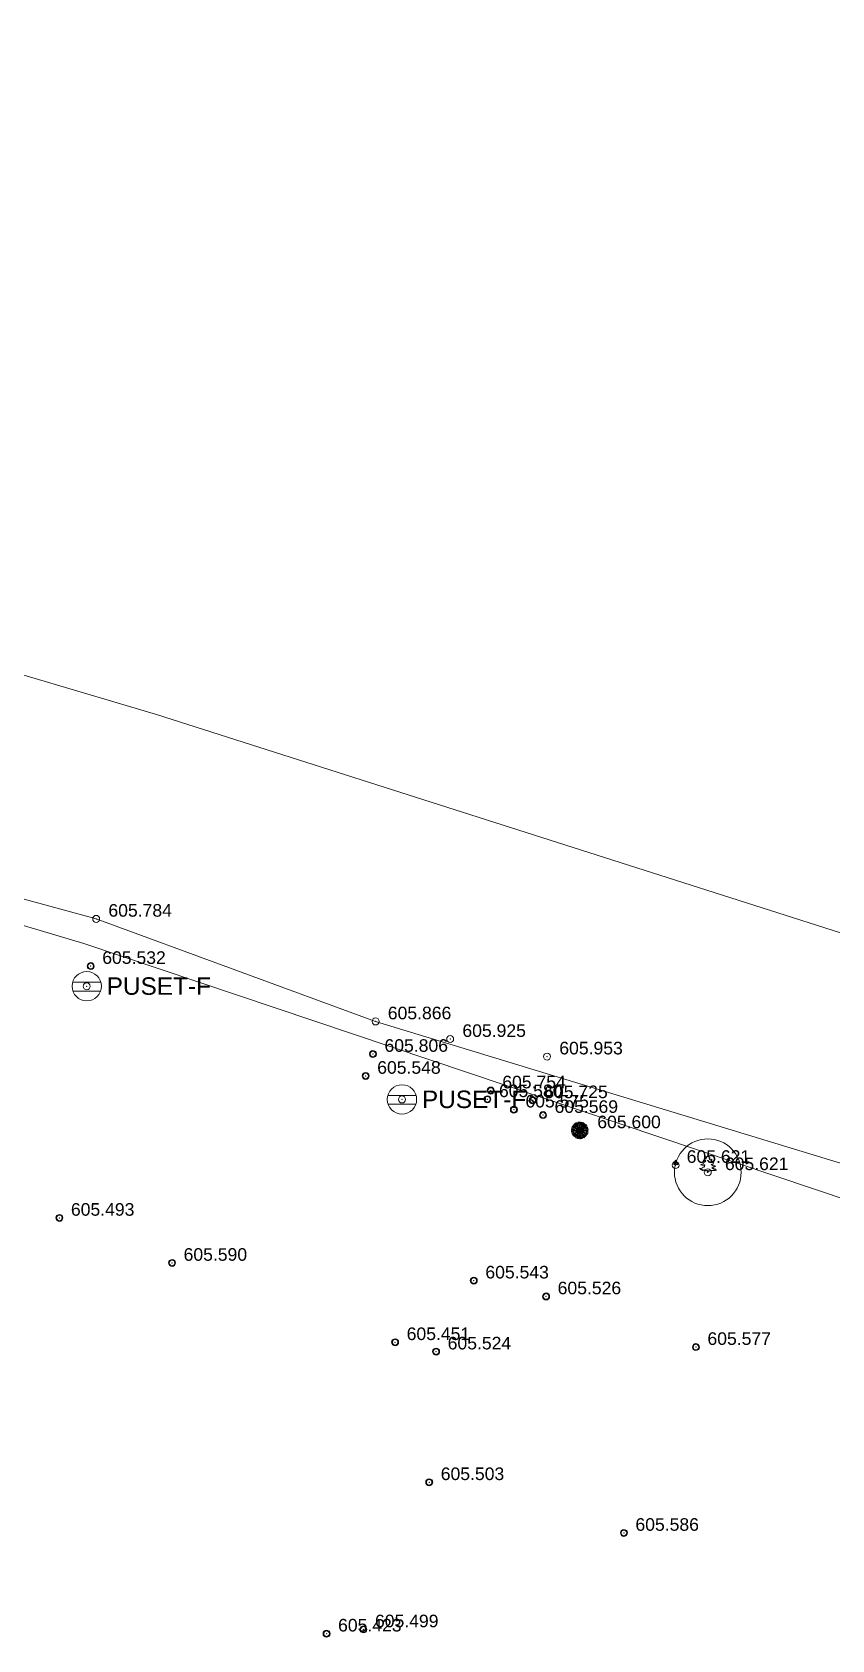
# Model space of a CAD drawing. Header units: metres. Extents: x 7508213 to 7508396, y 4696547 to 4696848.
# Drawn here: x 7508319.71 to 7508342.6, y 4696801.97 to 4696847.98 of the extents above; entities that cross this region are included whole.
import ezdxf

# ---------------------------------------------------------------- set-up
doc = ezdxf.new("R2010")
doc.units = ezdxf.units.M
doc.header["$PDMODE"] = 32
doc.header["$PDSIZE"] = 0.2
for name, color, linetype, lineweight, true_color in [('asfalt', 7, 'Continuous', 0, 0x7b8778), ('asfalt pikat', 7, 'Continuous', 0, 0x7b8778), ('pisha', 7, 'Continuous', 0, 0x004d00), ('pisha kurorat', 7, 'Continuous', 0, 0x80b14e)]:
    doc.layers.add(name, color=color, linetype=linetype, lineweight=lineweight, true_color=true_color)
for name, color, linetype, lineweight in [('Matjet', 210, 'Continuous', 0), ('Parc-Kojshi', 251, 'Continuous', 0), ('Parc-Re', 7, 'Continuous', 0), ('peme', 3, 'Continuous', 0), ('Puset fekali', 30, 'Continuous', 0)]:
    doc.layers.add(name, color=color, linetype=linetype, lineweight=lineweight)
doc.styles.get("Standard").update_dxf_attribs({"font": 'arial.ttf'})

# ---------------------------------------------------------------- blocks, each defined once
blk = doc.blocks.new('*U58')
at = {"color": 0, "linetype": 'ByBlock', "lineweight": -2, "transparency": 16777216}
blk.add_line((0, 0), (0, 0), dxfattribs=at)
blk.add_circle((0, 0), 0.5, dxfattribs=at)
blk = doc.blocks.new('*U1370', base_point=(7508334.451, 4696818.667, 605.953))
at = {"layer": 'asfalt pikat', "linetype": 'ByBlock', "insert": (7508334.801, 4696818.907, 605.953), "char_height": 0.36, "attachment_point": 4}
blk.add_mtext('{\\C256;605.953}', dxfattribs=at)
blk = doc.blocks.new('*U1371', base_point=(7508334.451, 4696818.667, 605.953))
at = {"layer": 'asfalt pikat', "linetype": 'ByBlock', "lineweight": -2}
blk.add_blockref('*U1370', (7508334.451, 4696818.667, 605.953), dxfattribs=at)
blk = doc.blocks.new('*U1372', base_point=(7508334.451, 4696818.667, 605.953))
at = {"layer": 'asfalt pikat', "linetype": 'ByBlock', "lineweight": -2}
blk.add_blockref('*U1371', (7508334.451, 4696818.667, 605.953), dxfattribs=at)
at = {"layer": 'asfalt pikat', "linetype": 'ByBlock', "lineweight": -2, "xscale": 0.1999999960000001, "yscale": 0.1999999960000001, "zscale": 0.1999999960000001}
blk.add_blockref('*U58', (7508334.451, 4696818.667, 605.953), dxfattribs=at)
blk = doc.blocks.new('*U1373', base_point=(7508334.335, 4696816.993, 605.569))
at = {"layer": 'Matjet', "linetype": 'ByBlock', "insert": (7508334.665, 4696817.233, 605.569), "char_height": 0.36, "attachment_point": 4}
blk.add_mtext('605.569', dxfattribs=at)
blk = doc.blocks.new('*U1374', base_point=(7508334.335, 4696816.993, 605.569))
at = {"layer": 'Matjet', "linetype": 'ByBlock', "lineweight": -2}
blk.add_blockref('*U1373', (7508334.335, 4696816.993, 605.569), dxfattribs=at)
blk = doc.blocks.new('*U1375', base_point=(7508334.335, 4696816.993, 605.569))
at = {"layer": 'Matjet', "linetype": 'ByBlock', "lineweight": -2}
blk.add_blockref('*U1374', (7508334.335, 4696816.993, 605.569), dxfattribs=at)
at = {"layer": 'Matjet', "linetype": 'ByBlock', "lineweight": -2, "xscale": 0.1599999968, "yscale": 0.1599999968, "zscale": 0.1599999968}
blk.add_blockref('*U58', (7508334.335, 4696816.993, 605.569), dxfattribs=at)
blk = doc.blocks.new('*U1376', base_point=(7508334.039, 4696817.415, 605.725))
at = {"layer": 'Matjet', "linetype": 'ByBlock', "insert": (7508334.369, 4696817.655, 605.725), "char_height": 0.36, "attachment_point": 4}
blk.add_mtext('605.725', dxfattribs=at)
blk = doc.blocks.new('*U1377', base_point=(7508334.039, 4696817.415, 605.725))
at = {"layer": 'Matjet', "linetype": 'ByBlock', "lineweight": -2}
blk.add_blockref('*U1376', (7508334.039, 4696817.415, 605.725), dxfattribs=at)
blk = doc.blocks.new('*U1378', base_point=(7508334.039, 4696817.415, 605.725))
at = {"layer": 'Matjet', "linetype": 'ByBlock', "lineweight": -2}
blk.add_blockref('*U1377', (7508334.039, 4696817.415, 605.725), dxfattribs=at)
at = {"layer": 'Matjet', "linetype": 'ByBlock', "lineweight": -2, "xscale": 0.1599999968, "yscale": 0.1599999968, "zscale": 0.1599999968}
blk.add_blockref('*U58', (7508334.039, 4696817.415, 605.725), dxfattribs=at)
blk = doc.blocks.new('*U1379', base_point=(7508333.501, 4696817.148, 605.575))
at = {"layer": 'Matjet', "linetype": 'ByBlock', "insert": (7508333.831, 4696817.388, 605.575), "char_height": 0.36, "attachment_point": 4}
blk.add_mtext('605.575', dxfattribs=at)
blk = doc.blocks.new('*U1380', base_point=(7508333.501, 4696817.148, 605.575))
at = {"layer": 'Matjet', "linetype": 'ByBlock', "lineweight": -2}
blk.add_blockref('*U1379', (7508333.501, 4696817.148, 605.575), dxfattribs=at)
blk = doc.blocks.new('*U1381', base_point=(7508333.501, 4696817.148, 605.575))
at = {"layer": 'Matjet', "linetype": 'ByBlock', "lineweight": -2, "xscale": 0.1599999968, "yscale": 0.1599999968, "zscale": 0.1599999968}
blk.add_blockref('*U58', (7508333.501, 4696817.148, 605.575), dxfattribs=at)
at = {"layer": 'Matjet', "linetype": 'ByBlock', "lineweight": -2}
blk.add_blockref('*U1380', (7508333.501, 4696817.148, 605.575), dxfattribs=at)
blk = doc.blocks.new('Tree-Evergreen')
for points in [[(0.1, 11.9), (-0.1, 11), (-0.5, 10.7), (-1.1, 10.5), (-1.3, 10.2), (-1.1, 10.3), (-0.8, 10.3), (-0.7, 9.9), (-1, 9.5), (-1.4, 9.3), (-1.5, 9.2), (-1.2, 9.2), (-1.2, 9.1), (-1.8, 8.8), (-2.5, 8.5), (-3, 8.1), (-3.2, 7.8), (-3, 7.9), (-2.7, 8), (-2.5, 7.9), (-2.3, 7.9), (-2.1, 8)], [(0.1, 11.8), (0.3, 11), (0.6, 10.6), (1.1, 10.4), (1, 10.4), (0.7, 10.3), (0.8, 10.2), (1.1, 9.8), (1.7, 9.7), (1.3, 9.6), (0.9, 9.4), (1, 9.4), (0.9, 9.2), (1.3, 9.3), (1, 9.1), (1.4, 9), (1.2, 8.9), (1.6, 8.5), (2.2, 8.4), (2.6, 8.7), (2.7, 8.9), (2.7, 8.8), (2.7, 8.5), (2.4, 8.1), (2.3, 7.8), (2, 7.8), (2.4, 7.6), (2.8, 7.6), (3.1, 7.7), (2.8, 7.5), (2.5, 7.4), (2.6, 7.4), (2.3, 7.2), (2.5, 7.1), (1.8, 7), (2.2, 6.7), (2.8, 6.6), (3.5, 6.7), (3.7, 6.9), (3.7, 6.7), (4.2, 6.4)], [(-2, 8), (-1.7, 7.9), (-1.4, 7.9), (-1.6, 7.6), (-1.3, 7.6), (-1.5, 7.3), (-2.6, 6.7), (-2.6, 6.4), (-3, 5.9), (-4, 5.5), (-4.5, 5.3), (-4.7, 5.1), (-4.3, 5), (-4.3, 5.1), (-3.8, 5.1), (-3.6, 4.8), (-3, 4.9), (-2.8, 5.2), (-2.1, 4.9), (-2.4, 4.9), (-2.5, 4.7), (-2.1, 4.5), (-2.2, 4), (-2.6, 3.5), (-3.3, 3.4), (-3.6, 2.8), (-3.7, 3), (-4, 2.7), (-4.5, 2.6), (-5, 2.6), (-5.4, 2.9), (-5.4, 2.6), (-5.2, 2.4), (-5.1, 2.3), (-4.7, 2.3), (-5, 1.9), (-4.5, 2), (-4.5, 1.6), (-4.1, 1.8), (-3.7, 1.8), (-3.8, 1.6), (-3.8, 1.3), (-3.5, 1.3), (-2.9, 1.5), (-2.6, 1.8), (-2.6, 1.3), (-2.1, 1.1), (-2.1, 1.3), (-1.7, 1.4), (-1.5, 1.3), (-1.4, 1), (-0.8, 1.3), (-0.7, 1), (-0.1, 1.3), (0, 1.1), (1.3, 0.8), (0.9, 1), (1.5, 0.9), (1.3, 1.1), (1.8, 1.1), (2.3, 1), (2.7, 1), (2.2, 1.3), (3.3, 1.3), (4.1, 1.1), (3.9, 1.4), (3.9, 1.6), (4.5, 1.2), (5.1, 1.1), (6, 1.4), (5.8, 1.6), (5.4, 1.5), (5.4, 1.7), (5.2, 1.7), (5.2, 2), (4.9, 2), (4.7, 2.4), (4.6, 2.2), (4.4, 2.2), (4.1, 2.5), (3.6, 2.5), (3.3, 2.5), (2.7, 2.8), (3.6, 3.4), (4.4, 3.4), (4.2, 3.8), (4.8, 4), (5.2, 4), (5, 4.4), (4.5, 4.3), (3.7, 4.4), (3.4, 4.7), (3.2, 4.6), (3, 5), (2.7, 4.9), (2.3, 5.2), (2.8, 5.5), (3.7, 5.6), (3.9, 6), (4.2, 6.4)]]:
    blk.add_lwpolyline(points)
at = {"flags": 128}
for points in [[(-0.4, 0), (-0.3, 0.6), (-0.3, 1.2)], [(0.4, 0), (0.3, 0.8), (0.3, 1)]]:
    blk.add_lwpolyline(points, dxfattribs=at)
blk = doc.blocks.new('*U1382', base_point=(7508339.051, 4696815.356, 605.621))
at = {"layer": 'pisha', "linetype": 'ByBlock', "insert": (7508339.541, 4696815.596, 605.621), "char_height": 0.36, "attachment_point": 4}
blk.add_mtext('{\\C256;605.621}', dxfattribs=at)
blk = doc.blocks.new('*U1383', base_point=(7508339.051, 4696815.356, 605.621))
at = {"layer": 'pisha', "linetype": 'ByBlock', "lineweight": -2}
blk.add_blockref('*U1382', (7508339.051, 4696815.356, 605.621), dxfattribs=at)
blk = doc.blocks.new('*U1384', base_point=(7508339.051, 4696815.356, 605.621))
at = {"layer": 'pisha', "linetype": 'ByBlock', "lineweight": -2, "xscale": 0.04214963119072643, "yscale": 0.04214963119072643, "zscale": 0.04214963119072643}
blk.add_blockref('Tree-Evergreen', (7508339.051, 4696815.356, 605.621), dxfattribs=at)
at = {"layer": 'pisha', "linetype": 'ByBlock', "lineweight": -2}
blk.add_blockref('*U1383', (7508339.051, 4696815.356, 605.621), dxfattribs=at)
blk = doc.blocks.new('*U1385', base_point=(7508338.13, 4696815.563, 605.621))
at = {"layer": 'pisha kurorat', "linetype": 'ByBlock', "insert": (7508338.447, 4696815.803, 605.621), "char_height": 0.36, "attachment_point": 4}
blk.add_mtext('{\\C256;605.621}', dxfattribs=at)
blk = doc.blocks.new('*U1386', base_point=(7508338.13, 4696815.563, 605.621))
at = {"layer": 'pisha kurorat', "linetype": 'ByBlock', "lineweight": -2}
blk.add_blockref('*U1385', (7508338.13, 4696815.563, 605.621), dxfattribs=at)
blk = doc.blocks.new('*U1387', base_point=(7508338.13, 4696815.563, 605.621))
at = {"layer": 'pisha kurorat', "linetype": 'ByBlock', "lineweight": -2}
blk.add_blockref('*U1386', (7508338.13, 4696815.563, 605.621), dxfattribs=at)
at = {"layer": 'pisha kurorat', "linetype": 'ByBlock', "lineweight": -2, "xscale": 0.0118018967334034, "yscale": 0.0118018967334034, "zscale": 0.0118018967334034}
blk.add_blockref('Tree-Evergreen', (7508338.13, 4696815.563, 605.621), dxfattribs=at)
blk = doc.blocks.new('Tree 6')
at = {"color": 0, "linetype": 'ByBlock', "lineweight": -2}
for p, q in [((-0.092, 0.014), (-0.121, 0.015)), ((-0.089, 0.03), (-0.118, 0.039)), ((-0.069, 0.015), (-0.117, 0.025)), ((-0.1, 0.008), (-0.116, 0.006)), ((-0.091, 0.041), (-0.112, 0.052)), ((-0.09, 0.049), (-0.11, 0.058)), ((-0.048, 0.019), (-0.102, 0.04)), ((-0.083, 0.057), (-0.098, 0.064)), ((-0.073, 0.058), (-0.097, 0.073)), ((-0.044, 0.002), (-0.094, 0.005)), ((-0.052, 0.048), (-0.089, 0.08)), ((-0.044, 0.024), (-0.085, 0.046)), ((-0.062, 0.07), (-0.083, 0.093)), ((-0.037, 0.024), (-0.079, 0.051)), ((-0.058, 0.08), (-0.071, 0.101)), ((-0.032, 0.041), (-0.069, 0.086)), ((-0.054, 0.087), (-0.066, 0.106)), ((-0.019, 0.005), (-0.057, 0.015)), ((-0.043, 0.09), (-0.053, 0.104)), ((-0.026, 0.043), (-0.051, 0.082)), ((-0.034, 0.087), (-0.048, 0.112)), ((-0.02, 0.039), (-0.043, 0.084)), ((0, 0), (-0.042, -0.001)), ((-0.014, 0.014), (-0.041, 0.042)), ((-0.021, 0.067), (-0.037, 0.114)), ((0, 0), (-0.037, 0.02)), ((0, 0), (-0.036, -0.022)), ((0, 0), (-0.034, 0.002)), ((0, 0), (-0.03, -0.015)), ((0, 0), (-0.028, 0.018)), ((-0.018, 0.092), (-0.025, 0.121)), ((0, 0), (-0.022, 0.036)), ((0, 0), (-0.02, -0.037)), ((0, 0), (-0.018, -0.028)), ((-0.007, 0.051), (-0.016, 0.109)), ((-0.005, 0.019), (-0.015, 0.057)), ((0, 0), (-0.015, 0.03)), ((-0.01, 0.099), (-0.011, 0.123)), ((-0.003, 0.102), (-0.004, 0.124)), ((-0.001, 0.05), (-0.003, 0.096)), ((0, 0), (-0.002, -0.034)), ((0, 0), (-0.001, 0.042)), ((0, 0), (0.02, 0.037)), ((0, 0), (0.002, 0.034)), ((0, 0), (0.018, 0.028)), ((0, 0), (0.036, 0.022)), ((0, 0), (0.03, 0.015)), ((0, 0), (0.042, 0.001)), ((0, 0), (0.015, -0.03)), ((0, 0), (0.001, -0.042)), ((0, 0), (0.034, -0.002)), ((0, 0), (0.037, -0.02)), ((0, 0), (0.028, -0.018)), ((0, 0), (0.022, -0.036)), ((0.002, 0.044), (0.005, 0.094)), ((0.005, 0.019), (0.015, 0.057)), ((0.008, 0.1), (0.006, 0.116)), ((0.014, 0.092), (0.015, 0.121)), ((0.014, 0.014), (0.042, 0.041)), ((0.015, 0.069), (0.025, 0.117)), ((0.019, 0.048), (0.04, 0.102)), ((0.019, 0.005), (0.057, 0.015)), ((0.024, 0.044), (0.046, 0.085)), ((0.024, 0.037), (0.051, 0.079)), ((0.03, 0.089), (0.039, 0.118)), ((0.039, 0.02), (0.084, 0.043)), ((0.041, 0.091), (0.052, 0.112)), ((0.041, 0.032), (0.086, 0.069)), ((0.043, 0.026), (0.082, 0.051)), ((0.048, 0.052), (0.08, 0.089)), ((0.049, 0.09), (0.058, 0.11)), ((0.05, 0.001), (0.096, 0.003)), ((0.051, 0.007), (0.109, 0.016)), ((0.057, 0.083), (0.064, 0.098)), ((0.058, 0.073), (0.073, 0.097)), ((0.067, 0.021), (0.114, 0.037)), ((0.07, 0.062), (0.093, 0.083)), ((0.08, 0.058), (0.101, 0.071)), ((0.087, 0.054), (0.106, 0.066)), ((0.087, 0.034), (0.112, 0.048)), ((0.09, 0.043), (0.104, 0.053)), ((0.092, 0.018), (0.121, 0.025)), ((0.099, 0.01), (0.123, 0.011)), ((0.102, 0.003), (0.124, 0.004)), ((-0.102, -0.003), (-0.124, -0.004)), ((-0.099, -0.01), (-0.123, -0.011)), ((-0.092, -0.018), (-0.121, -0.025)), ((-0.067, -0.021), (-0.114, -0.037)), ((-0.087, -0.034), (-0.112, -0.048)), ((-0.051, -0.007), (-0.109, -0.016)), ((-0.087, -0.054), (-0.106, -0.066)), ((-0.09, -0.043), (-0.104, -0.053)), ((-0.08, -0.058), (-0.101, -0.071)), ((-0.05, -0.001), (-0.096, -0.003)), ((-0.07, -0.062), (-0.093, -0.083)), ((-0.041, -0.032), (-0.086, -0.069)), ((-0.039, -0.02), (-0.084, -0.043)), ((-0.043, -0.026), (-0.082, -0.051)), ((-0.048, -0.052), (-0.08, -0.089)), ((-0.058, -0.073), (-0.073, -0.097)), ((-0.057, -0.083), (-0.064, -0.098)), ((-0.049, -0.09), (-0.058, -0.11)), ((-0.019, -0.005), (-0.057, -0.015)), ((-0.041, -0.091), (-0.052, -0.112)), ((-0.024, -0.037), (-0.051, -0.079)), ((-0.024, -0.044), (-0.046, -0.085)), ((-0.014, -0.014), (-0.042, -0.041)), ((-0.019, -0.048), (-0.04, -0.102)), ((-0.03, -0.089), (-0.039, -0.118)), ((-0.015, -0.069), (-0.025, -0.117)), ((-0.005, -0.019), (-0.015, -0.057)), ((-0.014, -0.092), (-0.015, -0.121)), ((-0.008, -0.1), (-0.006, -0.116)), ((-0.002, -0.044), (-0.005, -0.094)), ((0.001, -0.05), (0.003, -0.096)), ((0.003, -0.102), (0.004, -0.124)), ((0.005, -0.019), (0.015, -0.057)), ((0.007, -0.051), (0.016, -0.109)), ((0.01, -0.099), (0.011, -0.123)), ((0.014, -0.014), (0.041, -0.042)), ((0.018, -0.092), (0.025, -0.121)), ((0.019, -0.005), (0.057, -0.015)), ((0.02, -0.039), (0.043, -0.084)), ((0.021, -0.067), (0.037, -0.114)), ((0.026, -0.043), (0.051, -0.082)), ((0.032, -0.041), (0.069, -0.086)), ((0.034, -0.087), (0.048, -0.112)), ((0.037, -0.024), (0.079, -0.051)), ((0.043, -0.09), (0.053, -0.104)), ((0.044, -0.002), (0.094, -0.005)), ((0.044, -0.024), (0.085, -0.046)), ((0.048, -0.019), (0.102, -0.04)), ((0.052, -0.048), (0.089, -0.08)), ((0.054, -0.087), (0.066, -0.106)), ((0.058, -0.08), (0.071, -0.101)), ((0.062, -0.07), (0.083, -0.093)), ((0.069, -0.015), (0.117, -0.025)), ((0.073, -0.058), (0.097, -0.073)), ((0.083, -0.057), (0.098, -0.064)), ((0.089, -0.03), (0.118, -0.039)), ((0.09, -0.049), (0.11, -0.058)), ((0.091, -0.041), (0.112, -0.052)), ((0.092, -0.014), (0.121, -0.015)), ((0.1, -0.008), (0.116, -0.006))]:
    blk.add_line(p, q, dxfattribs=at)
blk = doc.blocks.new('*U1388', base_point=(7508335.388, 4696816.554, 605.6))
at = {"layer": 'peme', "linetype": 'ByBlock', "insert": (7508335.888, 4696816.794, 605.6), "char_height": 0.36, "attachment_point": 4}
blk.add_mtext('{\\C256;605.600}', dxfattribs=at)
blk = doc.blocks.new('*U1389', base_point=(7508335.388, 4696816.554, 605.6))
at = {"layer": 'peme', "linetype": 'ByBlock', "lineweight": -2}
blk.add_blockref('*U1388', (7508335.388, 4696816.554, 605.6), dxfattribs=at)
blk = doc.blocks.new('*U1390', base_point=(7508335.388, 4696816.554, 605.6))
at = {"layer": 'peme', "linetype": 'ByBlock', "lineweight": -2, "xscale": 2.009810507619478, "yscale": 2.009810507619478, "zscale": 2.009810507619478}
blk.add_blockref('Tree 6', (7508335.388, 4696816.554, 605.6), dxfattribs=at)
at = {"layer": 'peme', "linetype": 'ByBlock', "lineweight": -2}
blk.add_blockref('*U1389', (7508335.388, 4696816.554, 605.6), dxfattribs=at)
blk = doc.blocks.new('*U1391', base_point=(7508332.355, 4696812.255, 605.543))
at = {"layer": 'Matjet', "linetype": 'ByBlock', "insert": (7508332.685, 4696812.495, 605.543), "char_height": 0.36, "attachment_point": 4}
blk.add_mtext('605.543', dxfattribs=at)
blk = doc.blocks.new('*U1392', base_point=(7508332.355, 4696812.255, 605.543))
at = {"layer": 'Matjet', "linetype": 'ByBlock', "lineweight": -2}
blk.add_blockref('*U1391', (7508332.355, 4696812.255, 605.543), dxfattribs=at)
blk = doc.blocks.new('*U1393', base_point=(7508332.355, 4696812.255, 605.543))
at = {"layer": 'Matjet', "linetype": 'ByBlock', "lineweight": -2}
blk.add_blockref('*U1392', (7508332.355, 4696812.255, 605.543), dxfattribs=at)
at = {"layer": 'Matjet', "linetype": 'ByBlock', "lineweight": -2, "xscale": 0.1599999968, "yscale": 0.1599999968, "zscale": 0.1599999968}
blk.add_blockref('*U58', (7508332.355, 4696812.255, 605.543), dxfattribs=at)
blk = doc.blocks.new('*U1394', base_point=(7508334.424, 4696811.802, 605.526))
at = {"layer": 'Matjet', "linetype": 'ByBlock', "insert": (7508334.754, 4696812.042, 605.526), "char_height": 0.36, "attachment_point": 4}
blk.add_mtext('605.526', dxfattribs=at)
blk = doc.blocks.new('*U1395', base_point=(7508334.424, 4696811.802, 605.526))
at = {"layer": 'Matjet', "linetype": 'ByBlock', "lineweight": -2}
blk.add_blockref('*U1394', (7508334.424, 4696811.802, 605.526), dxfattribs=at)
blk = doc.blocks.new('*U1396', base_point=(7508334.424, 4696811.802, 605.526))
at = {"layer": 'Matjet', "linetype": 'ByBlock', "lineweight": -2}
blk.add_blockref('*U1395', (7508334.424, 4696811.802, 605.526), dxfattribs=at)
at = {"layer": 'Matjet', "linetype": 'ByBlock', "lineweight": -2, "xscale": 0.1599999968, "yscale": 0.1599999968, "zscale": 0.1599999968}
blk.add_blockref('*U58', (7508334.424, 4696811.802, 605.526), dxfattribs=at)
blk = doc.blocks.new('*U1397', base_point=(7508338.711, 4696810.353, 605.577))
at = {"layer": 'Matjet', "linetype": 'ByBlock', "insert": (7508339.041, 4696810.593, 605.577), "char_height": 0.36, "attachment_point": 4}
blk.add_mtext('605.577', dxfattribs=at)
blk = doc.blocks.new('*U1398', base_point=(7508338.711, 4696810.353, 605.577))
at = {"layer": 'Matjet', "linetype": 'ByBlock', "lineweight": -2}
blk.add_blockref('*U1397', (7508338.711, 4696810.353, 605.577), dxfattribs=at)
blk = doc.blocks.new('*U1399', base_point=(7508338.711, 4696810.353, 605.577))
at = {"layer": 'Matjet', "linetype": 'ByBlock', "lineweight": -2}
blk.add_blockref('*U1398', (7508338.711, 4696810.353, 605.577), dxfattribs=at)
at = {"layer": 'Matjet', "linetype": 'ByBlock', "lineweight": -2, "xscale": 0.1599999968, "yscale": 0.1599999968, "zscale": 0.1599999968}
blk.add_blockref('*U58', (7508338.711, 4696810.353, 605.577), dxfattribs=at)
blk = doc.blocks.new('*U1418', base_point=(7508336.65, 4696805.034, 605.586))
at = {"layer": 'Matjet', "linetype": 'ByBlock', "insert": (7508336.98, 4696805.274, 605.586), "char_height": 0.36, "attachment_point": 4}
blk.add_mtext('605.586', dxfattribs=at)
blk = doc.blocks.new('*U1419', base_point=(7508336.65, 4696805.034, 605.586))
at = {"layer": 'Matjet', "linetype": 'ByBlock', "lineweight": -2}
blk.add_blockref('*U1418', (7508336.65, 4696805.034, 605.586), dxfattribs=at)
blk = doc.blocks.new('*U1420', base_point=(7508336.65, 4696805.034, 605.586))
at = {"layer": 'Matjet', "linetype": 'ByBlock', "lineweight": -2}
blk.add_blockref('*U1419', (7508336.65, 4696805.034, 605.586), dxfattribs=at)
at = {"layer": 'Matjet', "linetype": 'ByBlock', "lineweight": -2, "xscale": 0.1599999968, "yscale": 0.1599999968, "zscale": 0.1599999968}
blk.add_blockref('*U58', (7508336.65, 4696805.034, 605.586), dxfattribs=at)
blk = doc.blocks.new('*U1421', base_point=(7508331.078, 4696806.485, 605.503))
at = {"layer": 'Matjet', "linetype": 'ByBlock', "insert": (7508331.408, 4696806.725, 605.503), "char_height": 0.36, "attachment_point": 4}
blk.add_mtext('605.503', dxfattribs=at)
blk = doc.blocks.new('*U1422', base_point=(7508331.078, 4696806.485, 605.503))
at = {"layer": 'Matjet', "linetype": 'ByBlock', "lineweight": -2}
blk.add_blockref('*U1421', (7508331.078, 4696806.485, 605.503), dxfattribs=at)
blk = doc.blocks.new('*U1423', base_point=(7508331.078, 4696806.485, 605.503))
at = {"layer": 'Matjet', "linetype": 'ByBlock', "lineweight": -2}
blk.add_blockref('*U1422', (7508331.078, 4696806.485, 605.503), dxfattribs=at)
at = {"layer": 'Matjet', "linetype": 'ByBlock', "lineweight": -2, "xscale": 0.1599999968, "yscale": 0.1599999968, "zscale": 0.1599999968}
blk.add_blockref('*U58', (7508331.078, 4696806.485, 605.503), dxfattribs=at)
blk = doc.blocks.new('*U1445', base_point=(7508328.14, 4696802.152, 605.423))
at = {"layer": 'Matjet', "linetype": 'ByBlock', "insert": (7508328.47, 4696802.392, 605.423), "char_height": 0.36, "attachment_point": 4}
blk.add_mtext('605.423', dxfattribs=at)
blk = doc.blocks.new('*U1446', base_point=(7508328.14, 4696802.152, 605.423))
at = {"layer": 'Matjet', "linetype": 'ByBlock', "lineweight": -2}
blk.add_blockref('*U1445', (7508328.14, 4696802.152, 605.423), dxfattribs=at)
blk = doc.blocks.new('*U1447', base_point=(7508328.14, 4696802.152, 605.423))
at = {"layer": 'Matjet', "linetype": 'ByBlock', "lineweight": -2}
blk.add_blockref('*U1446', (7508328.14, 4696802.152, 605.423), dxfattribs=at)
at = {"layer": 'Matjet', "linetype": 'ByBlock', "lineweight": -2, "xscale": 0.1599999968, "yscale": 0.1599999968, "zscale": 0.1599999968}
blk.add_blockref('*U58', (7508328.14, 4696802.152, 605.423), dxfattribs=at)
blk = doc.blocks.new('*U1448', base_point=(7508329.196, 4696802.273, 605.499))
at = {"layer": 'Matjet', "linetype": 'ByBlock', "insert": (7508329.526, 4696802.513, 605.499), "char_height": 0.36, "attachment_point": 4}
blk.add_mtext('605.499', dxfattribs=at)
blk = doc.blocks.new('*U1449', base_point=(7508329.196, 4696802.273, 605.499))
at = {"layer": 'Matjet', "linetype": 'ByBlock', "lineweight": -2}
blk.add_blockref('*U1448', (7508329.196, 4696802.273, 605.499), dxfattribs=at)
blk = doc.blocks.new('*U1450', base_point=(7508329.196, 4696802.273, 605.499))
at = {"layer": 'Matjet', "linetype": 'ByBlock', "lineweight": -2}
blk.add_blockref('*U1449', (7508329.196, 4696802.273, 605.499), dxfattribs=at)
at = {"layer": 'Matjet', "linetype": 'ByBlock', "lineweight": -2, "xscale": 0.1599999968, "yscale": 0.1599999968, "zscale": 0.1599999968}
blk.add_blockref('*U58', (7508329.196, 4696802.273, 605.499), dxfattribs=at)
blk = doc.blocks.new('*U1451', base_point=(7508332.744, 4696817.445, 605.58))
at = {"layer": 'Matjet', "linetype": 'ByBlock', "insert": (7508333.074, 4696817.685, 605.58), "char_height": 0.36, "attachment_point": 4}
blk.add_mtext('605.580', dxfattribs=at)
blk = doc.blocks.new('*U1452', base_point=(7508332.744, 4696817.445, 605.58))
at = {"layer": 'Matjet', "linetype": 'ByBlock', "lineweight": -2}
blk.add_blockref('*U1451', (7508332.744, 4696817.445, 605.58), dxfattribs=at)
blk = doc.blocks.new('*U1453', base_point=(7508332.744, 4696817.445, 605.58))
at = {"layer": 'Matjet', "linetype": 'ByBlock', "lineweight": -2}
blk.add_blockref('*U1452', (7508332.744, 4696817.445, 605.58), dxfattribs=at)
at = {"layer": 'Matjet', "linetype": 'ByBlock', "lineweight": -2, "xscale": 0.1599999968, "yscale": 0.1599999968, "zscale": 0.1599999968}
blk.add_blockref('*U58', (7508332.744, 4696817.445, 605.58), dxfattribs=at)
blk = doc.blocks.new('*U1454', base_point=(7508332.839, 4696817.695, 605.754))
at = {"layer": 'Matjet', "linetype": 'ByBlock', "insert": (7508333.169, 4696817.935, 605.754), "char_height": 0.36, "attachment_point": 4}
blk.add_mtext('605.754', dxfattribs=at)
blk = doc.blocks.new('*U1455', base_point=(7508332.839, 4696817.695, 605.754))
at = {"layer": 'Matjet', "linetype": 'ByBlock', "lineweight": -2}
blk.add_blockref('*U1454', (7508332.839, 4696817.695, 605.754), dxfattribs=at)
blk = doc.blocks.new('*U1456', base_point=(7508332.839, 4696817.695, 605.754))
at = {"layer": 'Matjet', "linetype": 'ByBlock', "lineweight": -2}
blk.add_blockref('*U1455', (7508332.839, 4696817.695, 605.754), dxfattribs=at)
at = {"layer": 'Matjet', "linetype": 'ByBlock', "lineweight": -2, "xscale": 0.1599999968, "yscale": 0.1599999968, "zscale": 0.1599999968}
blk.add_blockref('*U58', (7508332.839, 4696817.695, 605.754), dxfattribs=at)
blk = doc.blocks.new('*U1457', base_point=(7508331.678, 4696819.167, 605.925))
at = {"layer": 'asfalt pikat', "linetype": 'ByBlock', "insert": (7508332.028, 4696819.407, 605.925), "char_height": 0.36, "attachment_point": 4}
blk.add_mtext('{\\C256;605.925}', dxfattribs=at)
blk = doc.blocks.new('*U1458', base_point=(7508331.678, 4696819.167, 605.925))
at = {"layer": 'asfalt pikat', "linetype": 'ByBlock', "lineweight": -2}
blk.add_blockref('*U1457', (7508331.678, 4696819.167, 605.925), dxfattribs=at)
blk = doc.blocks.new('*U1459', base_point=(7508331.678, 4696819.167, 605.925))
at = {"layer": 'asfalt pikat', "linetype": 'ByBlock', "lineweight": -2}
blk.add_blockref('*U1458', (7508331.678, 4696819.167, 605.925), dxfattribs=at)
at = {"layer": 'asfalt pikat', "linetype": 'ByBlock', "lineweight": -2, "xscale": 0.1999999960000001, "yscale": 0.1999999960000001, "zscale": 0.1999999960000001}
blk.add_blockref('*U58', (7508331.678, 4696819.167, 605.925), dxfattribs=at)
blk = doc.blocks.new('Settling Basin - PK ujrat e zeza')
at = {"color": 21, "lineweight": 0, "flags": 128}
for points in [[(-0.95, 0.27), (0.96, 0.27)], [(-0.95, -0.33), (0.96, -0.33)]]:
    blk.add_lwpolyline(points, dxfattribs=at)
at = {"color": 21, "lineweight": 0}
blk.add_circle((0, 0), 1, dxfattribs=at)
blk = doc.blocks.new('Puset_Kan_Atmosferik')
blk.add_blockref('Settling Basin - PK ujrat e zeza', (0, 0))
blk = doc.blocks.new('*U1460', base_point=(7508330.299, 4696817.44, 605.632))
at = {"layer": 'Puset fekali', "linetype": 'ByBlock', "insert": (7508330.869, 4696817.44, 605.632), "char_height": 0.5, "attachment_point": 4}
blk.add_mtext('PUSET-F', dxfattribs=at)
blk = doc.blocks.new('*U1461', base_point=(7508330.299, 4696817.44, 605.632))
at = {"layer": 'Puset fekali', "color": 0, "linetype": 'ByBlock', "lineweight": -2}
blk.add_blockref('*U1460', (7508330.299, 4696817.44, 605.632), dxfattribs=at)
blk = doc.blocks.new('*U1462', base_point=(7508330.299, 4696817.44, 605.632))
at = {"layer": 'Puset fekali', "color": 0, "linetype": 'ByBlock', "lineweight": -2, "xscale": 0.4199999954853257, "yscale": 0.4199999954853257, "zscale": 0.4199999954853257}
blk.add_blockref('Puset_Kan_Atmosferik', (7508330.299, 4696817.44, 605.632), dxfattribs=at)
at = {"layer": 'Puset fekali', "color": 0, "linetype": 'ByBlock', "lineweight": -2}
blk.add_blockref('*U1461', (7508330.299, 4696817.44, 605.632), dxfattribs=at)
blk = doc.blocks.new('*U1463', base_point=(7508329.468, 4696818.741, 605.806))
at = {"layer": 'Matjet', "linetype": 'ByBlock', "insert": (7508329.798, 4696818.981, 605.806), "char_height": 0.36, "attachment_point": 4}
blk.add_mtext('605.806', dxfattribs=at)
blk = doc.blocks.new('*U1464', base_point=(7508329.468, 4696818.741, 605.806))
at = {"layer": 'Matjet', "linetype": 'ByBlock', "lineweight": -2}
blk.add_blockref('*U1463', (7508329.468, 4696818.741, 605.806), dxfattribs=at)
blk = doc.blocks.new('*U1465', base_point=(7508329.468, 4696818.741, 605.806))
at = {"layer": 'Matjet', "linetype": 'ByBlock', "lineweight": -2}
blk.add_blockref('*U1464', (7508329.468, 4696818.741, 605.806), dxfattribs=at)
at = {"layer": 'Matjet', "linetype": 'ByBlock', "lineweight": -2, "xscale": 0.1599999968, "yscale": 0.1599999968, "zscale": 0.1599999968}
blk.add_blockref('*U58', (7508329.468, 4696818.741, 605.806), dxfattribs=at)
blk = doc.blocks.new('*U1466', base_point=(7508329.26, 4696818.113, 605.548))
at = {"layer": 'Matjet', "linetype": 'ByBlock', "insert": (7508329.59, 4696818.353, 605.548), "char_height": 0.36, "attachment_point": 4}
blk.add_mtext('605.548', dxfattribs=at)
blk = doc.blocks.new('*U1467', base_point=(7508329.26, 4696818.113, 605.548))
at = {"layer": 'Matjet', "linetype": 'ByBlock', "lineweight": -2}
blk.add_blockref('*U1466', (7508329.26, 4696818.113, 605.548), dxfattribs=at)
blk = doc.blocks.new('*U1468', base_point=(7508329.26, 4696818.113, 605.548))
at = {"layer": 'Matjet', "linetype": 'ByBlock', "lineweight": -2, "xscale": 0.1599999968, "yscale": 0.1599999968, "zscale": 0.1599999968}
blk.add_blockref('*U58', (7508329.26, 4696818.113, 605.548), dxfattribs=at)
at = {"layer": 'Matjet', "linetype": 'ByBlock', "lineweight": -2}
blk.add_blockref('*U1467', (7508329.26, 4696818.113, 605.548), dxfattribs=at)
blk = doc.blocks.new('*U1469', base_point=(7508329.543, 4696819.672, 605.866))
at = {"layer": 'asfalt pikat', "linetype": 'ByBlock', "insert": (7508329.893, 4696819.912, 605.866), "char_height": 0.36, "attachment_point": 4}
blk.add_mtext('{\\C256;605.866}', dxfattribs=at)
blk = doc.blocks.new('*U1470', base_point=(7508329.543, 4696819.672, 605.866))
at = {"layer": 'asfalt pikat', "linetype": 'ByBlock', "lineweight": -2}
blk.add_blockref('*U1469', (7508329.543, 4696819.672, 605.866), dxfattribs=at)
blk = doc.blocks.new('*U1471', base_point=(7508329.543, 4696819.672, 605.866))
at = {"layer": 'asfalt pikat', "linetype": 'ByBlock', "lineweight": -2}
blk.add_blockref('*U1470', (7508329.543, 4696819.672, 605.866), dxfattribs=at)
at = {"layer": 'asfalt pikat', "linetype": 'ByBlock', "lineweight": -2, "xscale": 0.1999999960000001, "yscale": 0.1999999960000001, "zscale": 0.1999999960000001}
blk.add_blockref('*U58', (7508329.543, 4696819.672, 605.866), dxfattribs=at)
blk = doc.blocks.new('*U1472', base_point=(7508321.547, 4696822.608, 605.784))
at = {"layer": 'asfalt pikat', "linetype": 'ByBlock', "insert": (7508321.897, 4696822.848, 605.784), "char_height": 0.36, "attachment_point": 4}
blk.add_mtext('{\\C256;605.784}', dxfattribs=at)
blk = doc.blocks.new('*U1473', base_point=(7508321.547, 4696822.608, 605.784))
at = {"layer": 'asfalt pikat', "linetype": 'ByBlock', "lineweight": -2}
blk.add_blockref('*U1472', (7508321.547, 4696822.608, 605.784), dxfattribs=at)
blk = doc.blocks.new('*U1474', base_point=(7508321.547, 4696822.608, 605.784))
at = {"layer": 'asfalt pikat', "linetype": 'ByBlock', "lineweight": -2, "xscale": 0.1999999960000001, "yscale": 0.1999999960000001, "zscale": 0.1999999960000001}
blk.add_blockref('*U58', (7508321.547, 4696822.608, 605.784), dxfattribs=at)
at = {"layer": 'asfalt pikat', "linetype": 'ByBlock', "lineweight": -2}
blk.add_blockref('*U1473', (7508321.547, 4696822.608, 605.784), dxfattribs=at)
blk = doc.blocks.new('*U1475', base_point=(7508321.391, 4696821.257, 605.532))
at = {"layer": 'Matjet', "linetype": 'ByBlock', "insert": (7508321.721, 4696821.497, 605.532), "char_height": 0.36, "attachment_point": 4}
blk.add_mtext('605.532', dxfattribs=at)
blk = doc.blocks.new('*U1476', base_point=(7508321.391, 4696821.257, 605.532))
at = {"layer": 'Matjet', "linetype": 'ByBlock', "lineweight": -2}
blk.add_blockref('*U1475', (7508321.391, 4696821.257, 605.532), dxfattribs=at)
blk = doc.blocks.new('*U1477', base_point=(7508321.391, 4696821.257, 605.532))
at = {"layer": 'Matjet', "linetype": 'ByBlock', "lineweight": -2, "xscale": 0.1599999968, "yscale": 0.1599999968, "zscale": 0.1599999968}
blk.add_blockref('*U58', (7508321.391, 4696821.257, 605.532), dxfattribs=at)
at = {"layer": 'Matjet', "linetype": 'ByBlock', "lineweight": -2}
blk.add_blockref('*U1476', (7508321.391, 4696821.257, 605.532), dxfattribs=at)
blk = doc.blocks.new('*U1478', base_point=(7508321.277, 4696820.681, 605.48))
at = {"layer": 'Puset fekali', "linetype": 'ByBlock', "insert": (7508321.847, 4696820.681, 605.48), "char_height": 0.5, "attachment_point": 4}
blk.add_mtext('PUSET-F', dxfattribs=at)
blk = doc.blocks.new('*U1479', base_point=(7508321.277, 4696820.681, 605.48))
at = {"layer": 'Puset fekali', "color": 0, "linetype": 'ByBlock', "lineweight": -2}
blk.add_blockref('*U1478', (7508321.277, 4696820.681, 605.48), dxfattribs=at)
blk = doc.blocks.new('*U1480', base_point=(7508321.277, 4696820.681, 605.48))
at = {"layer": 'Puset fekali', "color": 0, "linetype": 'ByBlock', "lineweight": -2, "xscale": 0.4199999954853257, "yscale": 0.4199999954853257, "zscale": 0.4199999954853257}
blk.add_blockref('Puset_Kan_Atmosferik', (7508321.277, 4696820.681, 605.48), dxfattribs=at)
at = {"layer": 'Puset fekali', "color": 0, "linetype": 'ByBlock', "lineweight": -2}
blk.add_blockref('*U1479', (7508321.277, 4696820.681, 605.48), dxfattribs=at)
blk = doc.blocks.new('*U1505', base_point=(7508320.494, 4696814.05, 605.493))
at = {"layer": 'Matjet', "linetype": 'ByBlock', "insert": (7508320.824, 4696814.29, 605.493), "char_height": 0.36, "attachment_point": 4}
blk.add_mtext('605.493', dxfattribs=at)
blk = doc.blocks.new('*U1506', base_point=(7508320.494, 4696814.05, 605.493))
at = {"layer": 'Matjet', "linetype": 'ByBlock', "lineweight": -2}
blk.add_blockref('*U1505', (7508320.494, 4696814.05, 605.493), dxfattribs=at)
blk = doc.blocks.new('*U1507', base_point=(7508320.494, 4696814.05, 605.493))
at = {"layer": 'Matjet', "linetype": 'ByBlock', "lineweight": -2}
blk.add_blockref('*U1506', (7508320.494, 4696814.05, 605.493), dxfattribs=at)
at = {"layer": 'Matjet', "linetype": 'ByBlock', "lineweight": -2, "xscale": 0.1599999968, "yscale": 0.1599999968, "zscale": 0.1599999968}
blk.add_blockref('*U58', (7508320.494, 4696814.05, 605.493), dxfattribs=at)
blk = doc.blocks.new('*U1508', base_point=(7508323.719, 4696812.761, 605.59))
at = {"layer": 'Matjet', "linetype": 'ByBlock', "insert": (7508324.049, 4696813.001, 605.59), "char_height": 0.36, "attachment_point": 4}
blk.add_mtext('605.590', dxfattribs=at)
blk = doc.blocks.new('*U1509', base_point=(7508323.719, 4696812.761, 605.59))
at = {"layer": 'Matjet', "linetype": 'ByBlock', "lineweight": -2}
blk.add_blockref('*U1508', (7508323.719, 4696812.761, 605.59), dxfattribs=at)
blk = doc.blocks.new('*U1510', base_point=(7508323.719, 4696812.761, 605.59))
at = {"layer": 'Matjet', "linetype": 'ByBlock', "lineweight": -2}
blk.add_blockref('*U1509', (7508323.719, 4696812.761, 605.59), dxfattribs=at)
at = {"layer": 'Matjet', "linetype": 'ByBlock', "lineweight": -2, "xscale": 0.1599999968, "yscale": 0.1599999968, "zscale": 0.1599999968}
blk.add_blockref('*U58', (7508323.719, 4696812.761, 605.59), dxfattribs=at)
blk = doc.blocks.new('*U1511', base_point=(7508330.103, 4696810.492, 605.451))
at = {"layer": 'Matjet', "linetype": 'ByBlock', "insert": (7508330.433, 4696810.732, 605.451), "char_height": 0.36, "attachment_point": 4}
blk.add_mtext('605.451', dxfattribs=at)
blk = doc.blocks.new('*U1512', base_point=(7508330.103, 4696810.492, 605.451))
at = {"layer": 'Matjet', "linetype": 'ByBlock', "lineweight": -2}
blk.add_blockref('*U1511', (7508330.103, 4696810.492, 605.451), dxfattribs=at)
blk = doc.blocks.new('*U1513', base_point=(7508330.103, 4696810.492, 605.451))
at = {"layer": 'Matjet', "linetype": 'ByBlock', "lineweight": -2}
blk.add_blockref('*U1512', (7508330.103, 4696810.492, 605.451), dxfattribs=at)
at = {"layer": 'Matjet', "linetype": 'ByBlock', "lineweight": -2, "xscale": 0.1599999968, "yscale": 0.1599999968, "zscale": 0.1599999968}
blk.add_blockref('*U58', (7508330.103, 4696810.492, 605.451), dxfattribs=at)
blk = doc.blocks.new('*U1514', base_point=(7508331.276, 4696810.224, 605.524))
at = {"layer": 'Matjet', "linetype": 'ByBlock', "insert": (7508331.606, 4696810.464, 605.524), "char_height": 0.36, "attachment_point": 4}
blk.add_mtext('605.524', dxfattribs=at)
blk = doc.blocks.new('*U1515', base_point=(7508331.276, 4696810.224, 605.524))
at = {"layer": 'Matjet', "linetype": 'ByBlock', "lineweight": -2}
blk.add_blockref('*U1514', (7508331.276, 4696810.224, 605.524), dxfattribs=at)
blk = doc.blocks.new('*U1516', base_point=(7508331.276, 4696810.224, 605.524))
at = {"layer": 'Matjet', "linetype": 'ByBlock', "lineweight": -2, "xscale": 0.1599999968, "yscale": 0.1599999968, "zscale": 0.1599999968}
blk.add_blockref('*U58', (7508331.276, 4696810.224, 605.524), dxfattribs=at)
at = {"layer": 'Matjet', "linetype": 'ByBlock', "lineweight": -2}
blk.add_blockref('*U1515', (7508331.276, 4696810.224, 605.524), dxfattribs=at)

msp = doc.modelspace()

# ---------------------------------------------------------------- linework, layer by layer
at = {"layer": 'asfalt'}
msp.add_polyline3d([(7508358.627, 4696810.809, 606.106), (7508329.543, 4696819.672, 605.866), (7508321.547, 4696822.608, 605.784), (7508314.828, 4696824.441, 605.752)], dxfattribs=at)
at = {"layer": 'asfalt pikat'}
for p in [(7508321.547, 4696822.608, 605.784), (7508329.543, 4696819.672, 605.866), (7508331.678, 4696819.167, 605.925), (7508334.451, 4696818.667, 605.953)]:
    msp.add_point(p, dxfattribs=at)
at = {"layer": 'Matjet'}
for p in [(7508321.391, 4696821.257, 605.532), (7508329.468, 4696818.741, 605.806), (7508329.26, 4696818.113, 605.548), (7508332.839, 4696817.695, 605.754), (7508332.744, 4696817.445, 605.58), (7508333.501, 4696817.148, 605.575), (7508334.039, 4696817.415, 605.725), (7508334.335, 4696816.993, 605.569), (7508320.494, 4696814.05, 605.493), (7508323.719, 4696812.761, 605.59), (7508332.355, 4696812.255, 605.543), (7508334.424, 4696811.802, 605.526), (7508330.103, 4696810.492, 605.451), (7508331.276, 4696810.224, 605.524), (7508338.711, 4696810.353, 605.577), (7508331.078, 4696806.485, 605.503), (7508336.65, 4696805.034, 605.586), (7508328.14, 4696802.152, 605.423), (7508329.196, 4696802.273, 605.499)]:
    msp.add_point(p, dxfattribs=at)
at = {"layer": 'Parc-Kojshi'}
msp.add_lwpolyline([(7508266.242, 4696847.984), (7508295.352, 4696836.733), (7508323.272, 4696828.461), (7508376.382, 4696811.509), (7508378.462, 4696813.189), (7508376.181, 4696803.419), (7508321.191, 4696821.902), (7508277.532, 4696834.894), (7508256.462, 4696839.505), (7508244.611, 4696836.326), (7508266.242, 4696847.984)], close=True, dxfattribs=at)
at = {"layer": 'Parc-Re', "flags": 128}
msp.add_lwpolyline([(7508243.875, 4696612.831), (7508268.398, 4696724.717), (7508215.238, 4696734.24), (7508215.569, 4696763.219), (7508212.93, 4696782.929), (7508212.93, 4696793.808), (7508216.721, 4696814.178), (7508220.981, 4696845.627), (7508225.342, 4696846.137), (7508234.813, 4696834.987), (7508244.611, 4696836.326), (7508256.462, 4696839.505), (7508277.532, 4696834.894), (7508321.191, 4696821.902), (7508376.181, 4696803.419), (7508360.2, 4696770.031), (7508349.879, 4696734.422), (7508342.418, 4696709.343), (7508341.828, 4696703.513), (7508324.647, 4696675.795)], dxfattribs=at)
msp.add_lwpolyline([(7508367.048, 4696784.338), (7508352.944, 4696789.074), (7508359.635, 4696808.98), (7508321.191, 4696821.902), (7508313.783, 4696824.107), (7508302.842, 4696770.141), (7508356.17, 4696756.126), (7508360.2, 4696770.031)], close=True, dxfattribs=at)
at = {"layer": 'peme'}
msp.add_point((7508335.388, 4696816.554, 605.6), dxfattribs=at)
at = {"layer": 'pisha'}
msp.add_point((7508339.051, 4696815.356, 605.621), dxfattribs=at)
at = {"layer": 'pisha kurorat'}
msp.add_circle((7508339.051, 4696815.356, 605.766), 0.955, dxfattribs=at)
msp.add_point((7508338.13, 4696815.563, 605.621), dxfattribs=at)
at = {"layer": 'Puset fekali'}
for p in [(7508321.277, 4696820.681, 605.48), (7508330.299, 4696817.44, 605.632)]:
    msp.add_point(p, dxfattribs=at)

# ---------------------------------------------------------------- block references
at = {"layer": 'asfalt pikat'}
for name, p in [('*U1474', (7508321.547, 4696822.608, 605.784)), ('*U1471', (7508329.543, 4696819.672, 605.866)), ('*U1459', (7508331.678, 4696819.167, 605.925)), ('*U1372', (7508334.451, 4696818.667, 605.953))]:
    msp.add_blockref(name, p, dxfattribs=at)
at = {"layer": 'Matjet'}
for name, p in [('*U1477', (7508321.391, 4696821.257, 605.532)), ('*U1465', (7508329.468, 4696818.741, 605.806)), ('*U1468', (7508329.26, 4696818.113, 605.548)), ('*U1456', (7508332.839, 4696817.695, 605.754)), ('*U1453', (7508332.744, 4696817.445, 605.58)), ('*U1378', (7508334.039, 4696817.415, 605.725)), ('*U1381', (7508333.501, 4696817.148, 605.575)), ('*U1375', (7508334.335, 4696816.993, 605.569)), ('*U1507', (7508320.494, 4696814.05, 605.493)), ('*U1510', (7508323.719, 4696812.761, 605.59)), ('*U1393', (7508332.355, 4696812.255, 605.543)), ('*U1396', (7508334.424, 4696811.802, 605.526)), ('*U1513', (7508330.103, 4696810.492, 605.451)), ('*U1399', (7508338.711, 4696810.353, 605.577)), ('*U1516', (7508331.276, 4696810.224, 605.524)), ('*U1423', (7508331.078, 4696806.485, 605.503)), ('*U1420', (7508336.65, 4696805.034, 605.586)), ('*U1447', (7508328.14, 4696802.152, 605.423)), ('*U1450', (7508329.196, 4696802.273, 605.499))]:
    msp.add_blockref(name, p, dxfattribs=at)
at = {"layer": 'peme'}
msp.add_blockref('*U1390', (7508335.388, 4696816.554, 605.6), dxfattribs=at)
at = {"layer": 'pisha'}
msp.add_blockref('*U1384', (7508339.051, 4696815.356, 605.621), dxfattribs=at)
at = {"layer": 'pisha kurorat'}
msp.add_blockref('*U1387', (7508338.13, 4696815.563, 605.621), dxfattribs=at)
at = {"layer": 'Puset fekali'}
for name, p in [('*U1480', (7508321.277, 4696820.681, 605.48)), ('*U1462', (7508330.299, 4696817.44, 605.632))]:
    msp.add_blockref(name, p, dxfattribs=at)

doc.saveas('drawing.dxf')
